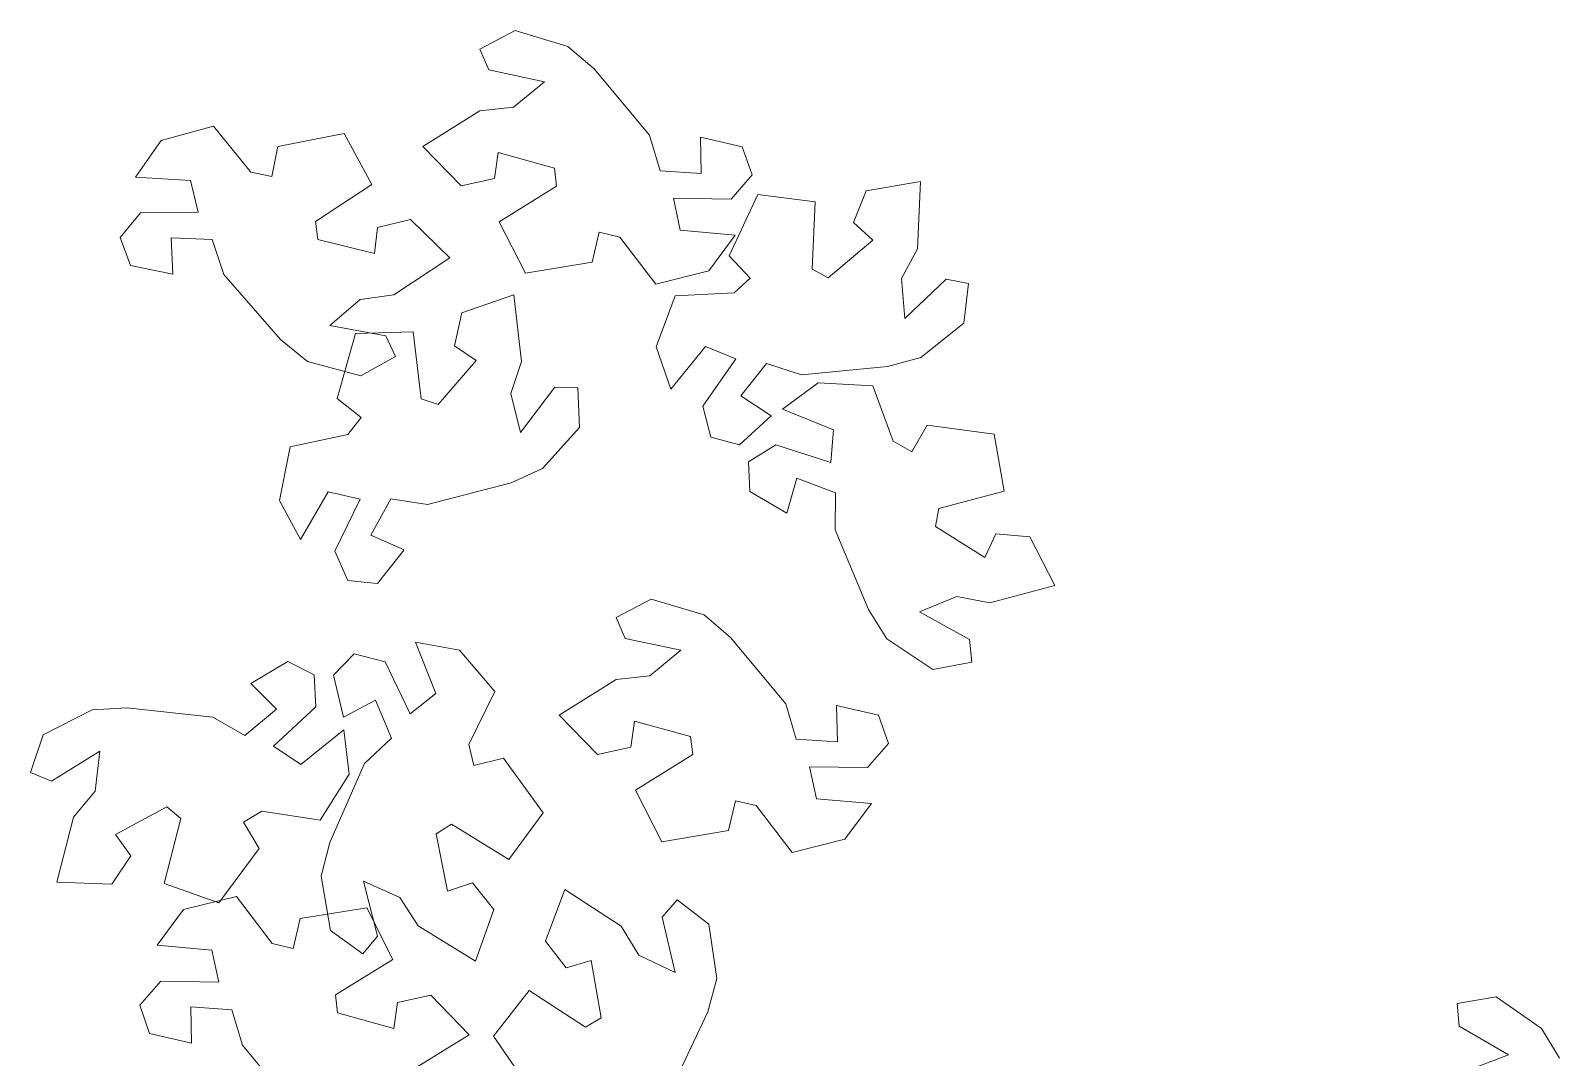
# Model space of a CAD drawing. Header units: millimetres. Extents: x 935 to 13922, y 3203 to 7816.
# Drawn here: x 4588 to 4647.6, y 7237.3 to 7277.3 of the extents above; entities that cross this region are included whole.
import ezdxf

# ---------------------------------------------------------------- set-up
doc = ezdxf.new("R2010")
doc.units = ezdxf.units.MM
doc.layers.add('ALBERO - TREE', color=96, linetype='Continuous', lineweight=5)

msp = doc.modelspace()

# ---------------------------------------------------------------- linework, layer by layer
at = {"layer": 'ALBERO - TREE', "lineweight": 9}
for points in [[(4606.905, 7277.309), (4608.961, 7276.692), (4609.987, 7275.815), (4612.14, 7273.23), (4612.552, 7271.852), (4614.153, 7271.746), (4614.123, 7273.162), (4615.755, 7272.78), (4616.143, 7271.688), (4615.323, 7270.746), (4615.323, 7270.746), (4613.072, 7270.775), (4613.343, 7269.53), (4615.481, 7269.345), (4614.448, 7267.952), (4612.389, 7267.436), (4610.992, 7269.264), (4610.177, 7269.455), (4609.911, 7268.289), (4609.911, 7268.289), (4607.312, 7267.855), (4606.292, 7269.865), (4608.516, 7271.252), (4608.437, 7271.953), (4606.252, 7272.555), (4606.102, 7271.546), (4604.81, 7271.259), (4603.315, 7272.793), (4605.54, 7274.177), (4606.848, 7274.325), (4608.057, 7275.314), (4605.888, 7275.775), (4605.532, 7276.587)], [(4600.895, 7263.855), (4598.824, 7264.421), (4597.777, 7265.272), (4595.56, 7267.803), (4595.114, 7269.171), (4593.512, 7269.236), (4593.576, 7267.822), (4591.935, 7268.163), (4591.521, 7269.245), (4592.317, 7270.207), (4592.317, 7270.207), (4594.568, 7270.234), (4594.266, 7271.472), (4592.124, 7271.604), (4593.122, 7273.022), (4595.168, 7273.588), (4596.61, 7271.796), (4597.429, 7271.625), (4597.666, 7272.797), (4597.666, 7272.797), (4600.254, 7273.296), (4601.323, 7271.312), (4599.134, 7269.87), (4599.23, 7269.171), (4601.43, 7268.623), (4601.555, 7269.636), (4602.84, 7269.954), (4604.372, 7268.459), (4602.182, 7267.02), (4600.878, 7266.84), (4599.694, 7265.821), (4601.874, 7265.413), (4602.25, 7264.61)], [(4624.387, 7265.916), (4622.715, 7264.569), (4621.412, 7264.219), (4618.062, 7263.905), (4616.693, 7264.345), (4615.701, 7263.085), (4616.885, 7262.308), (4615.647, 7261.179), (4614.527, 7261.476), (4614.214, 7262.685), (4614.214, 7262.685), (4615.511, 7264.526), (4614.33, 7265.006), (4612.969, 7263.347), (4612.405, 7264.987), (4613.144, 7266.976), (4615.441, 7267.095), (4616.059, 7267.659), (4615.248, 7268.538), (4615.248, 7268.538), (4616.36, 7270.927), (4618.595, 7270.632), (4618.481, 7268.012), (4619.103, 7267.682), (4620.836, 7269.143), (4620.088, 7269.838), (4620.583, 7271.065), (4622.693, 7271.431), (4622.576, 7268.813), (4621.958, 7267.651), (4622.09, 7266.094), (4623.697, 7267.622), (4624.569, 7267.456)], [(4609.416, 7261.846), (4607.981, 7260.249), (4606.751, 7259.695), (4603.494, 7258.849), (4602.072, 7259.064), (4601.294, 7257.661), (4602.587, 7257.084), (4601.546, 7255.771), (4600.393, 7255.886), (4599.89, 7257.029), (4599.89, 7257.029), (4600.876, 7259.053), (4599.634, 7259.338), (4598.556, 7257.483), (4597.736, 7259.011), (4598.147, 7261.094), (4600.396, 7261.579), (4600.916, 7262.234), (4599.975, 7262.972), (4599.975, 7262.972), (4600.69, 7265.508), (4602.943, 7265.574), (4603.25, 7262.97), (4603.917, 7262.743), (4605.394, 7264.463), (4604.545, 7265.029), (4604.837, 7266.32), (4606.861, 7267.019), (4607.164, 7264.416), (4606.74, 7263.17), (4607.12, 7261.654), (4608.462, 7263.42), (4609.348, 7263.396)], [(4623.176, 7252.429), (4621.392, 7253.623), (4620.669, 7254.762), (4619.371, 7257.866), (4619.382, 7259.304), (4617.883, 7259.875), (4617.495, 7258.514), (4616.048, 7259.358), (4615.998, 7260.516), (4617.058, 7261.175), (4617.058, 7261.175), (4619.202, 7260.486), (4619.308, 7261.756), (4617.319, 7262.561), (4618.716, 7263.589), (4620.835, 7263.477), (4621.634, 7261.319), (4622.356, 7260.897), (4622.953, 7261.934), (4622.953, 7261.934), (4625.565, 7261.584), (4625.95, 7259.364), (4623.416, 7258.691), (4623.285, 7257.998), (4625.197, 7256.78), (4625.637, 7257.701), (4626.956, 7257.595), (4627.935, 7255.691), (4625.401, 7255.021), (4624.108, 7255.264), (4622.661, 7254.674), (4624.599, 7253.596), (4624.701, 7252.715)], [(4612.213, 7255.167), (4614.269, 7254.55), (4615.295, 7253.673), (4617.448, 7251.088), (4617.86, 7249.709), (4619.461, 7249.604), (4619.431, 7251.02), (4621.063, 7250.638), (4621.451, 7249.546), (4620.631, 7248.604), (4620.631, 7248.604), (4618.38, 7248.632), (4618.651, 7247.387), (4620.789, 7247.203), (4619.756, 7245.81), (4617.697, 7245.294), (4616.3, 7247.122), (4615.486, 7247.313), (4615.219, 7246.147), (4615.219, 7246.147), (4612.62, 7245.713), (4611.6, 7247.723), (4613.824, 7249.11), (4613.745, 7249.811), (4611.56, 7250.413), (4611.41, 7249.403), (4610.118, 7249.117), (4608.623, 7250.65), (4610.848, 7252.035), (4612.156, 7252.182), (4613.365, 7253.172), (4611.196, 7253.633), (4610.84, 7254.445)], [(4599.725, 7242.261), (4599.361, 7244.377), (4599.689, 7245.686), (4601.045, 7248.765), (4602.095, 7249.748), (4601.477, 7251.228), (4600.222, 7250.571), (4599.837, 7252.202), (4600.642, 7253.035), (4601.851, 7252.721), (4601.851, 7252.721), (4602.828, 7250.693), (4603.822, 7251.491), (4603.035, 7253.487), (4604.742, 7253.182), (4606.121, 7251.569), (4605.107, 7249.504), (4605.299, 7248.69), (4606.461, 7248.971), (4606.461, 7248.971), (4608.008, 7246.837), (4606.663, 7245.028), (4604.43, 7246.402), (4603.838, 7246.019), (4604.272, 7243.794), (4605.243, 7244.109), (4606.074, 7243.08), (4605.368, 7241.059), (4603.137, 7242.434), (4602.423, 7243.539), (4600.998, 7244.181), (4601.552, 7242.034), (4600.983, 7241.353)], [(4588.53, 7249.88), (4590.441, 7250.858), (4591.788, 7250.935), (4595.131, 7250.56), (4596.383, 7249.85), (4597.611, 7250.882), (4596.61, 7251.883), (4598.052, 7252.737), (4599.087, 7252.218), (4599.148, 7250.97), (4599.148, 7250.97), (4597.503, 7249.433), (4598.561, 7248.722), (4600.232, 7250.069), (4600.45, 7248.348), (4599.322, 7246.551), (4597.048, 7246.902), (4596.328, 7246.477), (4596.943, 7245.451), (4596.943, 7245.451), (4595.368, 7243.338), (4593.24, 7244.083), (4593.885, 7246.624), (4593.343, 7247.075), (4591.349, 7245.997), (4591.94, 7245.164), (4591.205, 7244.063), (4589.065, 7244.135), (4589.713, 7246.674), (4590.554, 7247.686), (4590.742, 7249.237), (4588.858, 7248.068), (4588.038, 7248.408)]]:
    msp.add_lwpolyline(points, close=True, dxfattribs=at)
for points in [[(4598.434, 7235.195), (4596.29, 7237.788), (4595.882, 7239.167), (4594.282, 7239.278), (4594.307, 7237.863), (4592.676, 7238.25), (4592.292, 7239.343), (4593.116, 7240.283), (4593.116, 7240.283), (4595.367, 7240.246), (4595.099, 7241.492), (4592.962, 7241.684), (4594, 7243.073), (4596.061, 7243.582), (4597.452, 7241.75), (4598.265, 7241.556), (4598.535, 7242.721), (4598.535, 7242.721), (4601.136, 7243.146), (4602.15, 7241.132), (4599.92, 7239.753), (4599.997, 7239.052), (4602.18, 7238.442), (4602.334, 7239.451), (4603.627, 7239.733), (4605.116, 7238.195), (4602.886, 7236.818)], [(4607.558, 7235.968), (4606.065, 7238.14), (4607.455, 7239.914), (4609.653, 7238.486), (4610.254, 7238.854), (4609.875, 7241.089), (4608.897, 7240.798), (4608.091, 7241.847), (4608.847, 7243.85), (4611.043, 7242.42), (4611.73, 7241.298), (4613.139, 7240.621), (4612.638, 7242.781), (4613.224, 7243.448), (4614.459, 7242.509), (4614.77, 7240.385), (4614.409, 7239.084), (4612.978, 7236.04)], [(4644.132, 7236.857), (4645.591, 7237.417), (4643.676, 7238.535), (4643.592, 7239.418), (4645.123, 7239.672), (4646.882, 7238.442), (4647.58, 7237.287)]]:
    msp.add_lwpolyline(points, dxfattribs=at)

doc.saveas('drawing.dxf')
